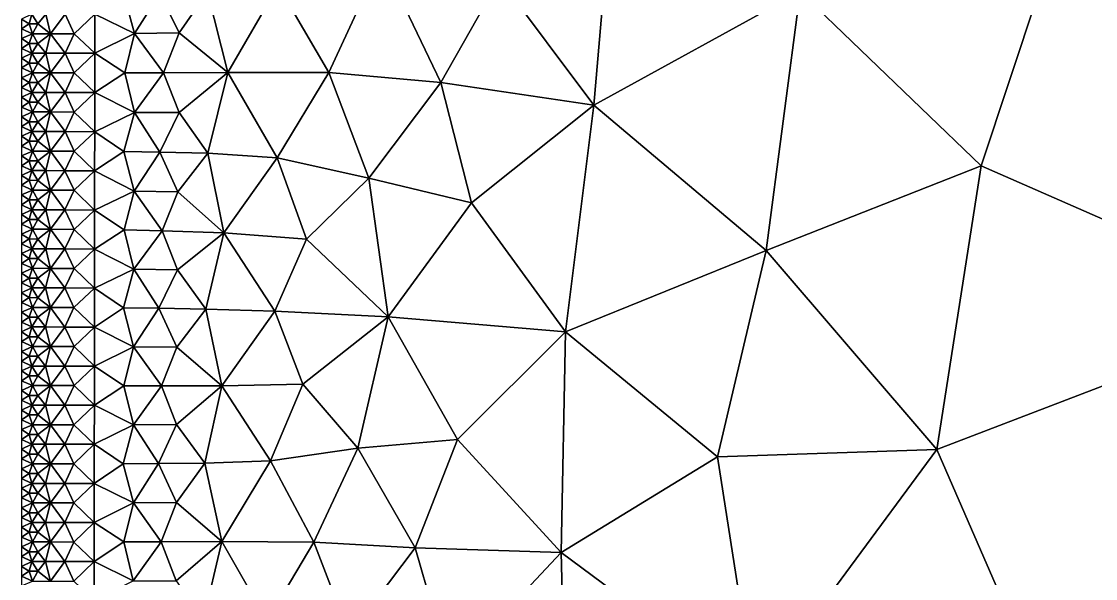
# Model space of a CAD drawing. Header units: metres. Extents: x 1 to 72, y -280 to 0.
# Drawn here: x 1 to 23, y -179.57 to -168.16 of the extents above; entities that cross this region are included whole.
import ezdxf

# ---------------------------------------------------------------- set-up
doc = ezdxf.new("R2010")
doc.units = ezdxf.units.M

msp = doc.modelspace()

# ---------------------------------------------------------------- linework, layer by layer
at = {"layer": 'layer', "color": 0}
for points in [[(27.3151, -174.029), (33.2263, -163.74), (22.9988, -164.082)], [(20.6586, -171.114), (22.9988, -164.082), (16.9501, -167.547)], [(27.3151, -174.029), (22.9988, -164.082), (20.6586, -171.114)], [(12.7281, -169.871), (13.0953, -165.596), (10.7938, -167.284)], [(12.7281, -169.871), (16.9501, -167.547), (13.0953, -165.596)], [(6.26068, -167.425), (7.29905, -169.202), (8.37824, -166.874)], [(9.59192, -169.407), (8.37824, -166.874), (7.29905, -169.202)], [(9.59192, -169.407), (10.7938, -167.284), (8.37824, -166.874)], [(4.81403, -167.555), (5.22727, -169.204), (6.26068, -167.425)], [(6.26068, -167.425), (5.22727, -169.204), (7.29905, -169.202)], [(12.7281, -169.871), (10.7938, -167.284), (9.59192, -169.407)], [(3.09761, -167.603), (2.49968, -168.009), (3.31728, -168.405)], [(3.09761, -167.603), (3.31728, -168.405), (3.83291, -167.589)], [(3.83291, -167.589), (3.31728, -168.405), (4.22756, -168.395)], [(3.83291, -167.589), (4.22756, -168.395), (4.81403, -167.555)], [(4.81403, -167.555), (4.22756, -168.395), (5.22727, -169.204)], [(16.258, -172.853), (16.9501, -167.547), (12.7281, -169.871)], [(20.6586, -171.114), (16.9501, -167.547), (16.258, -172.853)], [(1.2117, -168.01), (1, -168.11), (1.15523, -168.211)], [(1.2117, -168.01), (1.15523, -168.211), (1.33746, -168.211)], [(1.2117, -168.01), (1.33746, -168.211), (1.49608, -168.01)], [(1.49608, -168.01), (1.33746, -168.211), (1.5956, -168.411)], [(1.49608, -168.01), (1.5956, -168.411), (1.89228, -168.01)], [(1.89228, -168.01), (1.5956, -168.411), (2.08011, -168.411)], [(1.89228, -168.01), (2.08011, -168.411), (2.49968, -168.009)], [(2.49968, -168.009), (2.08011, -168.411), (2.50322, -168.812)], [(2.49968, -168.009), (2.50322, -168.812), (3.31728, -168.405)], [(1, -168.11), (1, -168.311), (1.15523, -168.211)], [(1.15523, -168.211), (1, -168.311), (1.22596, -168.411)], [(1, -168.311), (1, -168.511), (1.22596, -168.411)], [(1.15523, -168.211), (1.22596, -168.411), (1.33746, -168.211)], [(1.33746, -168.211), (1.22596, -168.411), (1.5956, -168.411)], [(1.22596, -168.411), (1, -168.511), (1.1553, -168.611)], [(1, -168.511), (1, -168.711), (1.1553, -168.611)], [(1.22596, -168.411), (1.1553, -168.611), (1.33756, -168.611)], [(1.22596, -168.411), (1.33756, -168.611), (1.5956, -168.411)], [(1.5956, -168.411), (1.33756, -168.611), (1.49645, -168.811)], [(1.5956, -168.411), (1.49645, -168.811), (1.89345, -168.812)], [(1.5956, -168.411), (1.89345, -168.812), (2.08011, -168.411)], [(2.08011, -168.411), (1.89345, -168.812), (2.50322, -168.812)], [(3.31728, -168.405), (2.50322, -168.812), (3.11736, -169.214)], [(3.31728, -168.405), (3.11736, -169.214), (3.91215, -169.212)], [(3.31728, -168.405), (3.91215, -169.212), (4.22756, -168.395)], [(4.22756, -168.395), (3.91215, -169.212), (5.22727, -169.204)], [(1.1553, -168.611), (1, -168.711), (1.21183, -168.811)], [(1, -168.711), (1, -168.911), (1.21183, -168.811)], [(1.1553, -168.611), (1.21183, -168.811), (1.33756, -168.611)], [(1.33756, -168.611), (1.21183, -168.811), (1.49645, -168.811)], [(1.21183, -168.811), (1, -168.911), (1.15529, -169.011)], [(1, -168.911), (1, -169.111), (1.15529, -169.011)], [(1.21183, -168.811), (1.15529, -169.011), (1.33763, -169.012)], [(1.21183, -168.811), (1.33763, -169.012), (1.49645, -168.811)], [(1.49645, -168.811), (1.33763, -169.012), (1.5959, -169.212)], [(1.49645, -168.811), (1.5959, -169.212), (1.89345, -168.812)], [(1.89345, -168.812), (1.5959, -169.212), (2.08099, -169.213)], [(1.89345, -168.812), (2.08099, -169.213), (2.50322, -168.812)], [(2.50322, -168.812), (2.08099, -169.213), (2.50315, -169.615)], [(2.50322, -168.812), (2.50315, -169.615), (3.11736, -169.214)], [(1.15529, -169.011), (1, -169.111), (1.22605, -169.212)], [(1, -169.111), (1, -169.311), (1.22605, -169.212)], [(1.15529, -169.011), (1.22605, -169.212), (1.33763, -169.012)], [(1.33763, -169.012), (1.22605, -169.212), (1.5959, -169.212)], [(3.91215, -169.212), (4.22827, -170.026), (5.22727, -169.204)], [(5.22727, -169.204), (4.22827, -170.026), (4.81695, -170.859)], [(5.22727, -169.204), (4.81695, -170.859), (6.24072, -170.955)], [(5.22727, -169.204), (6.24072, -170.955), (7.29905, -169.202)], [(7.29905, -169.202), (6.24072, -170.955), (8.11337, -171.371)], [(8.11337, -171.371), (9.59192, -169.407), (7.29905, -169.202)], [(1.22605, -169.212), (1, -169.311), (1.15531, -169.412)], [(1, -169.311), (1, -169.512), (1.15531, -169.412)], [(1.15531, -169.412), (1, -169.512), (1.2118, -169.612)], [(1.22605, -169.212), (1.15531, -169.412), (1.33761, -169.412)], [(1.15531, -169.412), (1.2118, -169.612), (1.33761, -169.412)], [(1.33761, -169.412), (1.2118, -169.612), (1.49639, -169.612)], [(1.22605, -169.212), (1.33761, -169.412), (1.5959, -169.212)], [(1.5959, -169.212), (1.33761, -169.412), (1.49639, -169.612)], [(1.5959, -169.212), (1.49639, -169.612), (1.89339, -169.613)], [(1.5959, -169.212), (1.89339, -169.613), (2.08099, -169.213)], [(2.08099, -169.213), (1.89339, -169.613), (2.50315, -169.615)], [(3.11736, -169.214), (2.50315, -169.615), (3.31768, -170.021)], [(3.11736, -169.214), (3.31768, -170.021), (3.91215, -169.212)], [(3.91215, -169.212), (3.31768, -170.021), (4.22827, -170.026)], [(10.2221, -171.871), (9.59192, -169.407), (8.11337, -171.371)], [(10.2221, -171.871), (12.7281, -169.871), (9.59192, -169.407)], [(1, -169.512), (1, -169.712), (1.2118, -169.612)], [(1.2118, -169.612), (1, -169.712), (1.15524, -169.812)], [(1.2118, -169.612), (1.15524, -169.812), (1.33751, -169.812)], [(1.2118, -169.612), (1.33751, -169.812), (1.49639, -169.612)], [(1.49639, -169.612), (1.33751, -169.812), (1.59552, -170.013)], [(1.49639, -169.612), (1.59552, -170.013), (1.89339, -169.613)], [(1.89339, -169.613), (1.59552, -170.013), (2.08, -170.015)], [(1.89339, -169.613), (2.08, -170.015), (2.50315, -169.615)], [(2.50315, -169.615), (2.08, -170.015), (2.4997, -170.418)], [(2.50315, -169.615), (2.4997, -170.418), (3.31768, -170.021)], [(1, -169.712), (1, -169.912), (1.15524, -169.812)], [(1.15524, -169.812), (1, -169.912), (1.22593, -170.012)], [(1.15524, -169.812), (1.22593, -170.012), (1.33751, -169.812)], [(1.33751, -169.812), (1.22593, -170.012), (1.59552, -170.013)], [(1, -169.912), (1, -170.112), (1.22593, -170.012)], [(1.22593, -170.012), (1, -170.112), (1.15522, -170.212)], [(1.22593, -170.012), (1.15522, -170.212), (1.3374, -170.213)], [(1.22593, -170.012), (1.3374, -170.213), (1.59552, -170.013)], [(1.59552, -170.013), (1.3374, -170.213), (1.49599, -170.413)], [(1.59552, -170.013), (1.49599, -170.413), (1.89223, -170.415)], [(1.59552, -170.013), (1.89223, -170.415), (2.08, -170.015)], [(2.08, -170.015), (1.89223, -170.415), (2.4997, -170.418)], [(3.31768, -170.021), (2.4997, -170.418), (3.09852, -170.826)], [(3.31768, -170.021), (3.09852, -170.826), (3.83574, -170.836)], [(3.31768, -170.021), (3.83574, -170.836), (4.22827, -170.026)], [(4.22827, -170.026), (3.83574, -170.836), (4.81695, -170.859)], [(12.1445, -174.518), (12.7281, -169.871), (10.2221, -171.871)], [(16.258, -172.853), (12.7281, -169.871), (12.1445, -174.518)], [(1, -170.112), (1, -170.312), (1.15522, -170.212)], [(1.15522, -170.212), (1, -170.312), (1.21166, -170.413)], [(1.15522, -170.212), (1.21166, -170.413), (1.3374, -170.213)], [(1.3374, -170.213), (1.21166, -170.413), (1.49599, -170.413)], [(1, -170.312), (1, -170.512), (1.21166, -170.413)], [(1.21166, -170.413), (1, -170.512), (1.15514, -170.613)], [(1, -170.512), (1, -170.713), (1.15514, -170.613)], [(1.21166, -170.413), (1.15514, -170.613), (1.33727, -170.613)], [(1.21166, -170.413), (1.33727, -170.613), (1.49599, -170.413)], [(1.49599, -170.413), (1.33727, -170.613), (1.59498, -170.814)], [(1.49599, -170.413), (1.59498, -170.814), (1.89223, -170.415)], [(1.89223, -170.415), (1.59498, -170.814), (2.07854, -170.817)], [(1.89223, -170.415), (2.07854, -170.817), (2.4997, -170.418)], [(2.4997, -170.418), (2.07854, -170.817), (2.49772, -171.221)], [(2.4997, -170.418), (2.49772, -171.221), (3.09852, -170.826)], [(1.15514, -170.613), (1, -170.713), (1.22577, -170.813)], [(1, -170.713), (1, -170.913), (1.22577, -170.813)], [(1.15514, -170.613), (1.22577, -170.813), (1.33727, -170.613)], [(1.33727, -170.613), (1.22577, -170.813), (1.59498, -170.814)], [(1.22577, -170.813), (1, -170.913), (1.15515, -171.013)], [(1, -170.913), (1, -171.113), (1.15515, -171.013)], [(1.22577, -170.813), (1.15515, -171.013), (1.33722, -171.014)], [(1.22577, -170.813), (1.33722, -171.014), (1.59498, -170.814)], [(1.59498, -170.814), (1.33722, -171.014), (1.49575, -171.214)], [(1.59498, -170.814), (1.49575, -171.214), (1.89151, -171.216)], [(1.59498, -170.814), (1.89151, -171.216), (2.07854, -170.817)], [(2.07854, -170.817), (1.89151, -171.216), (2.49772, -171.221)], [(3.09852, -170.826), (2.49772, -171.221), (3.3081, -171.633)], [(3.09852, -170.826), (3.3081, -171.633), (3.83574, -170.836)], [(3.83574, -170.836), (3.3081, -171.633), (4.20557, -171.651)], [(3.83574, -170.836), (4.20557, -171.651), (4.81695, -170.859)], [(4.81695, -170.859), (4.20557, -171.651), (5.14708, -172.489)], [(4.81695, -170.859), (5.14708, -172.489), (6.24072, -170.955)], [(6.24072, -170.955), (5.14708, -172.489), (6.83905, -172.618)], [(6.24072, -170.955), (6.83905, -172.618), (8.11337, -171.371)], [(1.15515, -171.013), (1, -171.113), (1.21157, -171.213)], [(1, -171.113), (1, -171.313), (1.21157, -171.213)], [(1.15515, -171.013), (1.21157, -171.213), (1.33722, -171.014)], [(1.33722, -171.014), (1.21157, -171.213), (1.49575, -171.214)], [(19.7537, -176.924), (20.6586, -171.114), (16.258, -172.853)], [(19.7537, -176.924), (27.3151, -174.029), (20.6586, -171.114)], [(1.21157, -171.213), (1, -171.313), (1.15511, -171.413)], [(1, -171.313), (1, -171.513), (1.15511, -171.413)], [(1.21157, -171.213), (1.15511, -171.413), (1.33719, -171.414)], [(1.21157, -171.213), (1.33719, -171.414), (1.49575, -171.214)], [(1.49575, -171.214), (1.33719, -171.414), (1.59484, -171.615)], [(1.49575, -171.214), (1.59484, -171.615), (1.89151, -171.216)], [(1.89151, -171.216), (1.59484, -171.615), (2.07822, -171.618)], [(1.89151, -171.216), (2.07822, -171.618), (2.49772, -171.221)], [(2.49772, -171.221), (2.07822, -171.618), (2.49832, -172.022)], [(2.49772, -171.221), (2.49832, -172.022), (3.3081, -171.633)], [(8.51263, -174.206), (8.11337, -171.371), (6.83905, -172.618)], [(8.51263, -174.206), (10.2221, -171.871), (8.11337, -171.371)], [(1.15511, -171.413), (1, -171.513), (1.22573, -171.614)], [(1, -171.513), (1, -171.713), (1.22573, -171.614)], [(1.22573, -171.614), (1, -171.713), (1.15515, -171.814)], [(1.15511, -171.413), (1.22573, -171.614), (1.33719, -171.414)], [(1.22573, -171.614), (1.15515, -171.814), (1.33719, -171.814)], [(1.33719, -171.414), (1.22573, -171.614), (1.59484, -171.615)], [(1.22573, -171.614), (1.33719, -171.814), (1.59484, -171.615)], [(1.59484, -171.615), (1.33719, -171.814), (1.49575, -172.015)], [(1.59484, -171.615), (1.49575, -172.015), (1.89154, -172.017)], [(1.59484, -171.615), (1.89154, -172.017), (2.07822, -171.618)], [(2.07822, -171.618), (1.89154, -172.017), (2.49832, -172.022)], [(1, -171.713), (1, -171.914), (1.15515, -171.814)], [(1.15515, -171.814), (1, -171.914), (1.21157, -172.014)], [(1.15515, -171.814), (1.21157, -172.014), (1.33719, -171.814)], [(1.33719, -171.814), (1.21157, -172.014), (1.49575, -172.015)], [(3.3081, -171.633), (2.49832, -172.022), (3.10527, -172.43)], [(3.3081, -171.633), (3.10527, -172.43), (3.88432, -172.446)], [(3.3081, -171.633), (3.88432, -172.446), (4.20557, -171.651)], [(4.20557, -171.651), (3.88432, -172.446), (5.14708, -172.489)], [(1, -171.914), (1, -172.114), (1.21157, -172.014)], [(1.21157, -172.014), (1, -172.114), (1.15511, -172.214)], [(1.21157, -172.014), (1.15511, -172.214), (1.33718, -172.215)], [(1.21157, -172.014), (1.33718, -172.215), (1.49575, -172.015)], [(1.49575, -172.015), (1.33718, -172.215), (1.59475, -172.416)], [(1.49575, -172.015), (1.59475, -172.416), (1.89154, -172.017)], [(1.89154, -172.017), (1.59475, -172.416), (2.07807, -172.419)], [(1.89154, -172.017), (2.07807, -172.419), (2.49832, -172.022)], [(2.49832, -172.022), (2.07807, -172.419), (2.49696, -172.823)], [(2.49832, -172.022), (2.49696, -172.823), (3.10527, -172.43)], [(12.1445, -174.518), (10.2221, -171.871), (8.51263, -174.206)], [(1, -172.114), (1, -172.314), (1.15511, -172.214)], [(1.15511, -172.214), (1, -172.314), (1.22571, -172.415)], [(1.15511, -172.214), (1.22571, -172.415), (1.33718, -172.215)], [(1.33718, -172.215), (1.22571, -172.415), (1.59475, -172.416)], [(1, -172.314), (1, -172.514), (1.22571, -172.415)], [(1.22571, -172.415), (1, -172.514), (1.15512, -172.614)], [(1.22571, -172.415), (1.15512, -172.614), (1.33713, -172.615)], [(1.22571, -172.415), (1.33713, -172.615), (1.59475, -172.416)], [(1.59475, -172.416), (1.33713, -172.615), (1.49557, -172.816)], [(1.59475, -172.416), (1.49557, -172.816), (1.89104, -172.818)], [(1.59475, -172.416), (1.89104, -172.818), (2.07807, -172.419)], [(2.07807, -172.419), (1.89104, -172.818), (2.49696, -172.823)], [(3.10527, -172.43), (2.49696, -172.823), (3.30171, -173.232)], [(3.10527, -172.43), (3.30171, -173.232), (3.88432, -172.446)], [(3.88432, -172.446), (3.30171, -173.232), (4.19391, -173.249)], [(3.88432, -172.446), (4.19391, -173.249), (5.14708, -172.489)], [(5.14708, -172.489), (4.19391, -173.249), (4.77853, -174.05)], [(5.14708, -172.489), (4.77853, -174.05), (6.19301, -174.093)], [(5.14708, -172.489), (6.19301, -174.093), (6.83905, -172.618)], [(1, -172.514), (1, -172.714), (1.15512, -172.614)], [(1.15512, -172.614), (1, -172.714), (1.21151, -172.815)], [(1, -172.714), (1, -172.914), (1.21151, -172.815)], [(1.15512, -172.614), (1.21151, -172.815), (1.33713, -172.615)], [(1.33713, -172.615), (1.21151, -172.815), (1.49557, -172.816)], [(6.83905, -172.618), (6.19301, -174.093), (8.51263, -174.206)], [(1.21151, -172.815), (1, -172.914), (1.15505, -173.015)], [(1, -172.914), (1, -173.114), (1.15505, -173.015)], [(1.21151, -172.815), (1.15505, -173.015), (1.33703, -173.015)], [(1.21151, -172.815), (1.33703, -173.015), (1.49557, -172.816)], [(1.49557, -172.816), (1.33703, -173.015), (1.59432, -173.216)], [(1.49557, -172.816), (1.59432, -173.216), (1.89104, -172.818)], [(1.89104, -172.818), (1.59432, -173.216), (2.07692, -173.219)], [(1.89104, -172.818), (2.07692, -173.219), (2.49696, -172.823)], [(2.49696, -172.823), (2.07692, -173.219), (2.49389, -173.622)], [(2.49696, -172.823), (2.49389, -173.622), (3.30171, -173.232)], [(15.2581, -177.072), (16.258, -172.853), (12.1445, -174.518)], [(19.7537, -176.924), (16.258, -172.853), (15.2581, -177.072)], [(1.15505, -173.015), (1, -173.114), (1.22558, -173.215)], [(1, -173.114), (1, -173.315), (1.22558, -173.215)], [(1.15505, -173.015), (1.22558, -173.215), (1.33703, -173.015)], [(1.33703, -173.015), (1.22558, -173.215), (1.59432, -173.216)], [(1.22558, -173.215), (1, -173.315), (1.15505, -173.415)], [(1, -173.315), (1, -173.515), (1.15505, -173.415)], [(1.22558, -173.215), (1.15505, -173.415), (1.33694, -173.415)], [(1.22558, -173.215), (1.33694, -173.415), (1.59432, -173.216)], [(1.59432, -173.216), (1.33694, -173.415), (1.49524, -173.616)], [(1.59432, -173.216), (1.49524, -173.616), (1.89003, -173.618)], [(1.59432, -173.216), (1.89003, -173.618), (2.07692, -173.219)], [(2.07692, -173.219), (1.89003, -173.618), (2.49389, -173.622)], [(3.30171, -173.232), (2.49389, -173.622), (3.08819, -174.026)], [(3.30171, -173.232), (3.08819, -174.026), (3.81513, -174.034)], [(3.30171, -173.232), (3.81513, -174.034), (4.19391, -173.249)], [(4.19391, -173.249), (3.81513, -174.034), (4.77853, -174.05)], [(1.15505, -173.415), (1, -173.515), (1.21139, -173.615)], [(1, -173.515), (1, -173.715), (1.21139, -173.615)], [(1.15505, -173.415), (1.21139, -173.615), (1.33694, -173.415)], [(1.33694, -173.415), (1.21139, -173.615), (1.49524, -173.616)], [(1.21139, -173.615), (1, -173.715), (1.15498, -173.815)], [(1, -173.715), (1, -173.915), (1.15498, -173.815)], [(1.15498, -173.815), (1, -173.915), (1.22547, -174.016)], [(1.21139, -173.615), (1.15498, -173.815), (1.33685, -173.816)], [(1.15498, -173.815), (1.22547, -174.016), (1.33685, -173.816)], [(1.21139, -173.615), (1.33685, -173.816), (1.49524, -173.616)], [(1.33685, -173.816), (1.22547, -174.016), (1.59394, -174.017)], [(1.49524, -173.616), (1.33685, -173.816), (1.59394, -174.017)], [(1.49524, -173.616), (1.59394, -174.017), (1.89003, -173.618)], [(1.89003, -173.618), (1.59394, -174.017), (2.07586, -174.019)], [(1.89003, -173.618), (2.07586, -174.019), (2.49389, -173.622)], [(2.49389, -173.622), (2.07586, -174.019), (2.49285, -174.42)], [(2.49389, -173.622), (2.49285, -174.42), (3.08819, -174.026)], [(1, -173.915), (1, -174.115), (1.22547, -174.016)], [(1.22547, -174.016), (1, -174.115), (1.155, -174.216)], [(1.22547, -174.016), (1.155, -174.216), (1.33683, -174.216)], [(1.22547, -174.016), (1.33683, -174.216), (1.59394, -174.017)], [(1.59394, -174.017), (1.33683, -174.216), (1.49514, -174.416)], [(1.59394, -174.017), (1.49514, -174.416), (1.88966, -174.418)], [(1.59394, -174.017), (1.88966, -174.418), (2.07586, -174.019)], [(2.07586, -174.019), (1.88966, -174.418), (2.49285, -174.42)], [(3.08819, -174.026), (2.49285, -174.42), (3.29642, -174.824)], [(3.08819, -174.026), (3.29642, -174.824), (3.81513, -174.034)], [(3.81513, -174.034), (3.29642, -174.824), (4.18256, -174.829)], [(3.81513, -174.034), (4.18256, -174.829), (4.77853, -174.05)], [(23.0079, -184.406), (27.3151, -174.029), (19.7537, -176.924)], [(1, -174.115), (1, -174.315), (1.155, -174.216)], [(1.155, -174.216), (1, -174.315), (1.21135, -174.416)], [(1.155, -174.216), (1.21135, -174.416), (1.33683, -174.216)], [(1.33683, -174.216), (1.21135, -174.416), (1.49514, -174.416)], [(4.77853, -174.05), (4.18256, -174.829), (5.10696, -175.619)], [(4.77853, -174.05), (5.10696, -175.619), (6.19301, -174.093)], [(6.19301, -174.093), (5.10696, -175.619), (6.76174, -175.589)], [(6.19301, -174.093), (6.76174, -175.589), (8.51263, -174.206)], [(7.89288, -176.899), (8.51263, -174.206), (6.76174, -175.589)], [(9.93582, -176.717), (8.51263, -174.206), (7.89288, -176.899)], [(9.93582, -176.717), (12.1445, -174.518), (8.51263, -174.206)], [(1, -174.315), (1, -174.516), (1.21135, -174.416)], [(1.21135, -174.416), (1, -174.516), (1.15497, -174.616)], [(1.21135, -174.416), (1.15497, -174.616), (1.33684, -174.616)], [(1.21135, -174.416), (1.33684, -174.616), (1.49514, -174.416)], [(1.49514, -174.416), (1.33684, -174.616), (1.59397, -174.817)], [(1.49514, -174.416), (1.59397, -174.817), (1.88966, -174.418)], [(1.88966, -174.418), (1.59397, -174.817), (2.07597, -174.818)], [(1.88966, -174.418), (2.07597, -174.818), (2.49285, -174.42)], [(2.49285, -174.42), (2.07597, -174.818), (2.49413, -175.219)], [(2.49285, -174.42), (2.49413, -175.219), (3.29642, -174.824)], [(1, -174.516), (1, -174.716), (1.15497, -174.616)], [(1.15497, -174.616), (1, -174.716), (1.22549, -174.816)], [(1.15497, -174.616), (1.22549, -174.816), (1.33684, -174.616)], [(1.33684, -174.616), (1.22549, -174.816), (1.59397, -174.817)], [(12.0577, -179.036), (12.1445, -174.518), (9.93582, -176.717)], [(15.2581, -177.072), (12.1445, -174.518), (12.0577, -179.036)], [(1, -174.716), (1, -174.916), (1.22549, -174.816)], [(1.22549, -174.816), (1, -174.916), (1.15502, -175.016)], [(1, -174.916), (1, -175.116), (1.15502, -175.016)], [(1.22549, -174.816), (1.15502, -175.016), (1.33687, -175.016)], [(1.22549, -174.816), (1.33687, -175.016), (1.59397, -174.817)], [(1.59397, -174.817), (1.33687, -175.016), (1.49523, -175.217)], [(1.59397, -174.817), (1.49523, -175.217), (1.88997, -175.218)], [(1.59397, -174.817), (1.88997, -175.218), (2.07597, -174.818)], [(2.07597, -174.818), (1.88997, -175.218), (2.49413, -175.219)], [(3.29642, -174.824), (2.49413, -175.219), (3.09757, -175.62)], [(3.29642, -174.824), (3.09757, -175.62), (3.8674, -175.621)], [(3.29642, -174.824), (3.8674, -175.621), (4.18256, -174.829)], [(4.18256, -174.829), (3.8674, -175.621), (5.10696, -175.619)], [(1.15502, -175.016), (1, -175.116), (1.21138, -175.216)], [(1, -175.116), (1, -175.316), (1.21138, -175.216)], [(1.15502, -175.016), (1.21138, -175.216), (1.33687, -175.016)], [(1.33687, -175.016), (1.21138, -175.216), (1.49523, -175.217)], [(1.21138, -175.216), (1, -175.316), (1.15499, -175.416)], [(1, -175.316), (1, -175.516), (1.15499, -175.416)], [(1.21138, -175.216), (1.15499, -175.416), (1.33688, -175.417)], [(1.21138, -175.216), (1.33688, -175.417), (1.49523, -175.217)], [(1.49523, -175.217), (1.33688, -175.417), (1.59401, -175.617)], [(1.49523, -175.217), (1.59401, -175.617), (1.88997, -175.218)], [(1.88997, -175.218), (1.59401, -175.617), (2.07615, -175.618)], [(1.88997, -175.218), (2.07615, -175.618), (2.49413, -175.219)], [(2.49413, -175.219), (2.07615, -175.618), (2.49342, -176.019)], [(2.49413, -175.219), (2.49342, -176.019), (3.09757, -175.62)], [(1.15499, -175.416), (1, -175.516), (1.2255, -175.617)], [(1, -175.516), (1, -175.717), (1.2255, -175.617)], [(1.15499, -175.416), (1.2255, -175.617), (1.33688, -175.417)], [(1.33688, -175.417), (1.2255, -175.617), (1.59401, -175.617)], [(1.2255, -175.617), (1, -175.717), (1.15502, -175.817)], [(1, -175.717), (1, -175.917), (1.15502, -175.817)], [(1.2255, -175.617), (1.15502, -175.817), (1.33686, -175.817)], [(1.2255, -175.617), (1.33686, -175.817), (1.59401, -175.617)], [(1.59401, -175.617), (1.33686, -175.817), (1.49513, -176.017)], [(1.59401, -175.617), (1.49513, -176.017), (1.8897, -176.018)], [(1.59401, -175.617), (1.8897, -176.018), (2.07615, -175.618)], [(2.07615, -175.618), (1.8897, -176.018), (2.49342, -176.019)], [(3.09757, -175.62), (2.49342, -176.019), (3.29298, -176.418)], [(3.09757, -175.62), (3.29298, -176.418), (3.8674, -175.621)], [(3.8674, -175.621), (3.29298, -176.418), (4.17534, -176.415)], [(3.8674, -175.621), (4.17534, -176.415), (5.10696, -175.619)], [(5.10696, -175.619), (4.17534, -176.415), (4.75287, -177.204)], [(5.10696, -175.619), (4.75287, -177.204), (6.10477, -177.156)], [(5.10696, -175.619), (6.10477, -177.156), (6.76174, -175.589)], [(6.76174, -175.589), (6.10477, -177.156), (7.89288, -176.899)], [(1.15502, -175.817), (1, -175.917), (1.21135, -176.017)], [(1, -175.917), (1, -176.117), (1.21135, -176.017)], [(1.21135, -176.017), (1, -176.117), (1.15495, -176.217)], [(1.21135, -176.017), (1.15495, -176.217), (1.33678, -176.217)], [(1.15502, -175.817), (1.21135, -176.017), (1.33686, -175.817)], [(1.33686, -175.817), (1.21135, -176.017), (1.49513, -176.017)], [(1.21135, -176.017), (1.33678, -176.217), (1.49513, -176.017)], [(1.49513, -176.017), (1.33678, -176.217), (1.59371, -176.418)], [(1.49513, -176.017), (1.59371, -176.418), (1.8897, -176.018)], [(1.8897, -176.018), (1.59371, -176.418), (2.07531, -176.418)], [(1.8897, -176.018), (2.07531, -176.418), (2.49342, -176.019)], [(2.49342, -176.019), (2.07531, -176.418), (2.491, -176.818)], [(2.49342, -176.019), (2.491, -176.818), (3.29298, -176.418)], [(1, -176.117), (1, -176.317), (1.15495, -176.217)], [(1.15495, -176.217), (1, -176.317), (1.22541, -176.417)], [(1.15495, -176.217), (1.22541, -176.417), (1.33678, -176.217)], [(1.33678, -176.217), (1.22541, -176.417), (1.59371, -176.418)], [(1, -176.317), (1, -176.517), (1.22541, -176.417)], [(1.22541, -176.417), (1, -176.517), (1.15496, -176.617)], [(1.22541, -176.417), (1.15496, -176.617), (1.33672, -176.618)], [(1.22541, -176.417), (1.33672, -176.618), (1.59371, -176.418)], [(1.59371, -176.418), (1.33672, -176.618), (1.49489, -176.818)], [(1.59371, -176.418), (1.49489, -176.818), (1.88895, -176.818)], [(1.59371, -176.418), (1.88895, -176.818), (2.07531, -176.418)], [(2.07531, -176.418), (1.88895, -176.818), (2.491, -176.818)], [(3.29298, -176.418), (2.491, -176.818), (3.0833, -177.218)], [(3.29298, -176.418), (3.0833, -177.218), (3.80438, -177.215)], [(3.29298, -176.418), (3.80438, -177.215), (4.17534, -176.415)], [(4.17534, -176.415), (3.80438, -177.215), (4.75287, -177.204)], [(1, -176.517), (1, -176.717), (1.15496, -176.617)], [(1.15496, -176.617), (1, -176.717), (1.21126, -176.818)], [(1.15496, -176.617), (1.21126, -176.818), (1.33672, -176.618)], [(1.33672, -176.618), (1.21126, -176.818), (1.49489, -176.818)], [(1, -176.717), (1, -176.918), (1.21126, -176.818)], [(1.21126, -176.818), (1, -176.918), (1.1549, -177.018)], [(1.21126, -176.818), (1.1549, -177.018), (1.33666, -177.018)], [(1.21126, -176.818), (1.33666, -177.018), (1.49489, -176.818)], [(1.49489, -176.818), (1.33666, -177.018), (1.59347, -177.218)], [(1.49489, -176.818), (1.59347, -177.218), (1.88895, -176.818)], [(1.88895, -176.818), (1.59347, -177.218), (2.07463, -177.219)], [(1.88895, -176.818), (2.07463, -177.219), (2.491, -176.818)], [(2.491, -176.818), (2.07463, -177.219), (2.49078, -177.619)], [(2.491, -176.818), (2.49078, -177.619), (3.0833, -177.218)], [(6.10477, -177.156), (6.98785, -178.823), (7.89288, -176.899)], [(9.06391, -178.939), (7.89288, -176.899), (6.98785, -178.823)], [(9.06391, -178.939), (9.93582, -176.717), (7.89288, -176.899)], [(12.0577, -179.036), (9.93582, -176.717), (9.06391, -178.939)], [(1, -176.918), (1, -177.118), (1.1549, -177.018)], [(1.1549, -177.018), (1, -177.118), (1.22534, -177.218)], [(1, -177.118), (1, -177.318), (1.22534, -177.218)], [(1.1549, -177.018), (1.22534, -177.218), (1.33666, -177.018)], [(1.33666, -177.018), (1.22534, -177.218), (1.59347, -177.218)], [(16.0243, -181.973), (15.2581, -177.072), (12.0577, -179.036)], [(16.0243, -181.973), (19.7537, -176.924), (15.2581, -177.072)], [(23.0079, -184.406), (19.7537, -176.924), (16.0243, -181.973)], [(1.22534, -177.218), (1, -177.318), (1.15494, -177.418)], [(1, -177.318), (1, -177.518), (1.15494, -177.418)], [(1.22534, -177.218), (1.15494, -177.418), (1.33666, -177.418)], [(1.22534, -177.218), (1.33666, -177.418), (1.59347, -177.218)], [(1.59347, -177.218), (1.33666, -177.418), (1.49488, -177.618)], [(1.59347, -177.218), (1.49488, -177.618), (1.88887, -177.619)], [(1.59347, -177.218), (1.88887, -177.619), (2.07463, -177.219)], [(2.07463, -177.219), (1.88887, -177.619), (2.49078, -177.619)], [(3.0833, -177.218), (2.49078, -177.619), (3.29194, -178.017)], [(3.0833, -177.218), (3.29194, -178.017), (3.80438, -177.215)], [(3.80438, -177.215), (3.29194, -178.017), (4.17475, -178.013)], [(3.80438, -177.215), (4.17475, -178.013), (4.75287, -177.204)], [(4.75287, -177.204), (4.17475, -178.013), (5.10663, -178.808)], [(4.75287, -177.204), (5.10663, -178.808), (6.10477, -177.156)], [(6.10477, -177.156), (5.10663, -178.808), (6.98785, -178.823)], [(1.15494, -177.418), (1, -177.518), (1.21126, -177.618)], [(1, -177.518), (1, -177.718), (1.21126, -177.618)], [(1.15494, -177.418), (1.21126, -177.618), (1.33666, -177.418)], [(1.33666, -177.418), (1.21126, -177.618), (1.49488, -177.618)], [(1.21126, -177.618), (1, -177.718), (1.15492, -177.818)], [(1, -177.718), (1, -177.918), (1.15492, -177.818)], [(1.21126, -177.618), (1.15492, -177.818), (1.3367, -177.818)], [(1.21126, -177.618), (1.3367, -177.818), (1.49488, -177.618)], [(1.49488, -177.618), (1.3367, -177.818), (1.59361, -178.019)], [(1.49488, -177.618), (1.59361, -178.019), (1.88887, -177.619)], [(1.88887, -177.619), (1.59361, -178.019), (2.07506, -178.019)], [(1.88887, -177.619), (2.07506, -178.019), (2.49078, -177.619)], [(2.49078, -177.619), (2.07506, -178.019), (2.49246, -178.419)], [(2.49078, -177.619), (2.49246, -178.419), (3.29194, -178.017)], [(1.15492, -177.818), (1, -177.918), (1.22539, -178.019)], [(1, -177.918), (1, -178.118), (1.22539, -178.019)], [(1.15492, -177.818), (1.22539, -178.019), (1.3367, -177.818)], [(1.3367, -177.818), (1.22539, -178.019), (1.59361, -178.019)], [(1.22539, -178.019), (1, -178.118), (1.15497, -178.219)], [(1, -178.118), (1, -178.319), (1.15497, -178.219)], [(1.15497, -178.219), (1, -178.319), (1.21131, -178.419)], [(1.22539, -178.019), (1.15497, -178.219), (1.33674, -178.219)], [(1.15497, -178.219), (1.21131, -178.419), (1.33674, -178.219)], [(1.33674, -178.219), (1.21131, -178.419), (1.49502, -178.419)], [(1.22539, -178.019), (1.33674, -178.219), (1.59361, -178.019)], [(1.59361, -178.019), (1.33674, -178.219), (1.49502, -178.419)], [(1.59361, -178.019), (1.49502, -178.419), (1.88932, -178.419)], [(1.59361, -178.019), (1.88932, -178.419), (2.07506, -178.019)], [(2.07506, -178.019), (1.88932, -178.419), (2.49246, -178.419)], [(3.29194, -178.017), (2.49246, -178.419), (3.09475, -178.819)], [(3.29194, -178.017), (3.09475, -178.819), (3.86325, -178.816)], [(3.29194, -178.017), (3.86325, -178.816), (4.17475, -178.013)], [(4.17475, -178.013), (3.86325, -178.816), (5.10663, -178.808)], [(1, -178.319), (1, -178.519), (1.21131, -178.419)], [(1.21131, -178.419), (1, -178.519), (1.15494, -178.619)], [(1.21131, -178.419), (1.15494, -178.619), (1.33675, -178.619)], [(1.21131, -178.419), (1.33675, -178.619), (1.49502, -178.419)], [(1.49502, -178.419), (1.33675, -178.619), (1.59366, -178.819)], [(1.49502, -178.419), (1.59366, -178.819), (1.88932, -178.419)], [(1.88932, -178.419), (1.59366, -178.819), (2.07527, -178.82)], [(1.88932, -178.419), (2.07527, -178.82), (2.49246, -178.419)], [(2.49246, -178.419), (2.07527, -178.82), (2.49156, -179.22)], [(2.49246, -178.419), (2.49156, -179.22), (3.09475, -178.819)], [(1, -178.519), (1, -178.719), (1.15494, -178.619)], [(1.15494, -178.619), (1, -178.719), (1.2254, -178.819)], [(1.15494, -178.619), (1.2254, -178.819), (1.33675, -178.619)], [(1.33675, -178.619), (1.2254, -178.819), (1.59366, -178.819)], [(1, -178.719), (1, -178.919), (1.2254, -178.819)], [(1.2254, -178.819), (1, -178.919), (1.15496, -179.019)], [(1.2254, -178.819), (1.15496, -179.019), (1.33672, -179.019)], [(1.2254, -178.819), (1.33672, -179.019), (1.59366, -178.819)], [(1.59366, -178.819), (1.33672, -179.019), (1.49488, -179.22)], [(1.59366, -178.819), (1.49488, -179.22), (1.88897, -179.22)], [(1.59366, -178.819), (1.88897, -179.22), (2.07527, -178.82)], [(2.07527, -178.82), (1.88897, -179.22), (2.49156, -179.22)], [(3.09475, -178.819), (2.49156, -179.22), (3.28786, -179.617)], [(3.09475, -178.819), (3.28786, -179.617), (3.86325, -178.816)], [(3.86325, -178.816), (3.28786, -179.617), (4.16658, -179.614)], [(3.86325, -178.816), (4.16658, -179.614), (5.10663, -178.808)], [(5.10663, -178.808), (4.16658, -179.614), (4.72567, -180.404)], [(5.10663, -178.808), (4.72567, -180.404), (6.03062, -180.431)], [(5.10663, -178.808), (6.03062, -180.431), (6.98785, -178.823)], [(6.98785, -178.823), (6.03062, -180.431), (7.72023, -180.722)], [(7.72023, -180.722), (9.06391, -178.939), (6.98785, -178.823)], [(1, -178.919), (1, -179.119), (1.15496, -179.019)], [(1.15496, -179.019), (1, -179.119), (1.21125, -179.219)], [(1.15496, -179.019), (1.21125, -179.219), (1.33672, -179.019)], [(1.33672, -179.019), (1.21125, -179.219), (1.49488, -179.22)], [(9.78668, -181.452), (9.06391, -178.939), (7.72023, -180.722)], [(9.78668, -181.452), (12.0577, -179.036), (9.06391, -178.939)], [(12.1455, -182.579), (12.0577, -179.036), (9.78668, -181.452)], [(12.1455, -182.579), (16.0243, -181.973), (12.0577, -179.036)], [(1, -179.119), (1, -179.319), (1.21125, -179.219)], [(1.21125, -179.219), (1, -179.319), (1.15488, -179.42)], [(1, -179.319), (1, -179.52), (1.15488, -179.42)], [(1.21125, -179.219), (1.15488, -179.42), (1.33661, -179.42)], [(1.21125, -179.219), (1.33661, -179.42), (1.49488, -179.22)], [(1.49488, -179.22), (1.33661, -179.42), (1.59326, -179.62)], [(1.49488, -179.22), (1.59326, -179.62), (1.88897, -179.22)], [(1.88897, -179.22), (1.59326, -179.62), (2.07419, -179.62)], [(1.88897, -179.22), (2.07419, -179.62), (2.49156, -179.22)], [(2.49156, -179.22), (2.07419, -179.62), (2.48848, -180.019)], [(2.49156, -179.22), (2.48848, -180.019), (3.28786, -179.617)], [(1.15488, -179.42), (1, -179.52), (1.22528, -179.62)], [(1, -179.52), (1, -179.72), (1.22528, -179.62)], [(1.15488, -179.42), (1.22528, -179.62), (1.33661, -179.42)], [(1.33661, -179.42), (1.22528, -179.62), (1.59326, -179.62)]]:
    msp.add_3dface(points, dxfattribs=at)

doc.saveas('drawing.dxf')
